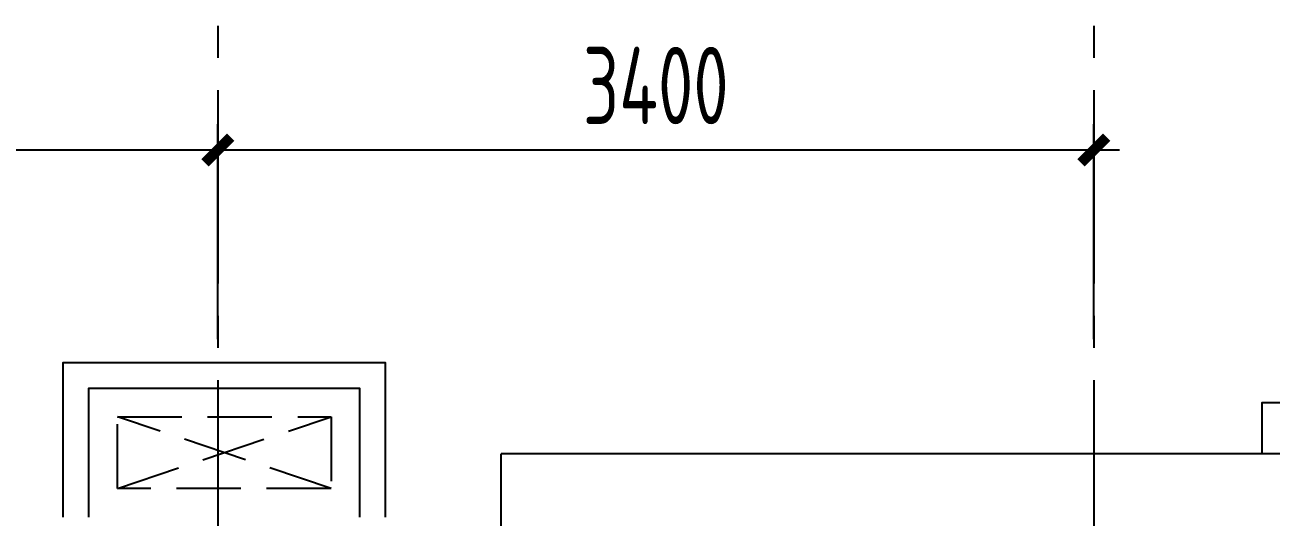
# Model space of a CAD drawing. Header units: millimetres. Extents: x -133666 to 228300, y -346623 to 180165.
# Drawn here: x 29126 to 33962, y -171131 to -169222 of the extents above; entities that cross this region are included whole.
import ezdxf

# ---------------------------------------------------------------- set-up
doc = ezdxf.new("R2010")
doc.units = ezdxf.units.MM
doc.header["$LTSCALE"] = 1000
for name, pattern in [('CENTER', [50.8, 31.75, -6.35, 6.35, -6.35]), ('CENTER2', [1.125, 0.75, -0.125, 0.125, -0.125]), ('DASH', [0.35, 0.25, -0.1])]:
    doc.linetypes.add(name, pattern=pattern)
doc.layers.get('0').update_dxf_attribs({"linetype": 'CONTINUOUS'})
doc.layers.get('Defpoints').update_dxf_attribs({"color": 6, "linetype": 'CONTINUOUS'})
for name, color, linetype in [('A-area', 23, 'CONTINUOUS'), ('A-空调室外机', 5, 'DASH'), ('AXIS', 253, 'CENTER'), ('DIM', 3, 'CONTINUOUS'), ('PUB_TEXT', 7, 'CONTINUOUS'), ('WALL', 2, 'CONTINUOUS'), ('栏杆', 142, 'CONTINUOUS')]:
    doc.layers.add(name, color=color, linetype=linetype)
doc.styles.add('ZZ', font='tssdeng.shx', dxfattribs={"width": 0.7, "bigfont": 'tssdchn.shx'})
doc.dimstyles.new('TSSD_100_100', dxfattribs={"dimtxt": 300, "dimasz": 100, "dimexe": 100, "dimexo": 250, "dimgap": 100, "dimtad": 1, "dimdec": 0, "dimzin": 0, "dimdsep": 46, "dimtxsty": 'ZZ', "dimblk": 'ARCHTICK', "dimcen": 0, "dimdle": 100, "dimclrd": 256, "dimclrt": 7, "dimadec": 0, "dimazin": 0, "dimtfac": 1, "dimtdec": 0, "dimtix": 1, "dimtmove": 2, "dimatfit": 3, "dimfxl": 0, "dimtolj": 1, "dimtzin": 0, "dimarcsym": 0})

# ---------------------------------------------------------------- blocks, each defined once
blk = doc.blocks.new('_ArchTick')
at = {"color": 0, "linetype": 'ByBlock', "const_width": 0.4}
blk.add_lwpolyline([(-0.5, -0.5), (0.5, 0.5)], dxfattribs=at)
blk = doc.blocks.new('*D358')
at = {"layer": 'Defpoints', "color": 0}
for p in [(6800, 10424), (3400, 9440.5), (6800, 9440.5)]:
    blk.add_point(p, dxfattribs=at)
at = {"layer": 'DIM', "color": 0, "lineweight": -2}
for p, q in [((3400, 9690.5), (3400, 10524)), ((6800, 9690.5), (6800, 10524))]:
    blk.add_line(p, q, dxfattribs=at)
at = {"layer": 'DIM', "lineweight": -2}
blk.add_line((3300, 10424), (6900, 10424), dxfattribs=at)
at = {"layer": 'DIM', "lineweight": -2, "xscale": 100, "yscale": 100, "zscale": 100, "rotation": 180}
blk.add_blockref('_ArchTick', (3400, 10424), dxfattribs=at)
at = {"layer": 'DIM', "lineweight": -2, "xscale": 100, "yscale": 100, "zscale": 100}
blk.add_blockref('_ArchTick', (6800, 10424), dxfattribs=at)
at = {"layer": 'DIM', "color": 7, "insert": (5100, 10674), "char_height": 300, "attachment_point": 5, "style": 'ZZ'}
blk.add_mtext('\\A1;3400', dxfattribs=at)
blk = doc.blocks.new('*D365')
at = {"layer": 'Defpoints', "color": 0}
for p in [(3400, 10424), (800, 9440.5), (3400, 9440.5)]:
    blk.add_point(p, dxfattribs=at)
at = {"layer": 'DIM', "color": 0, "lineweight": -2}
for p, q in [((800, 9690.5), (800, 10524)), ((3400, 9690.5), (3400, 10524))]:
    blk.add_line(p, q, dxfattribs=at)
at = {"layer": 'DIM', "lineweight": -2}
blk.add_line((700, 10424), (3500, 10424), dxfattribs=at)
at = {"layer": 'DIM', "lineweight": -2, "xscale": 100, "yscale": 100, "zscale": 100, "rotation": 180}
blk.add_blockref('_ArchTick', (800, 10424), dxfattribs=at)
at = {"layer": 'DIM', "lineweight": -2, "xscale": 100, "yscale": 100, "zscale": 100}
blk.add_blockref('_ArchTick', (3400, 10424), dxfattribs=at)
at = {"layer": 'DIM', "color": 7, "insert": (2100, 10674), "char_height": 300, "attachment_point": 5, "style": 'ZZ'}
blk.add_mtext('\\A1;2600', dxfattribs=at)
blk = doc.blocks.new('ktswaj')
at = {"linetype": 'DASH'}
blk.add_lwpolyline([(15990.1, 179082.6), (15990.1, 178253.3), (16268.4, 178253.3), (16268.4, 179082.6)], close=True, dxfattribs=at)
for points in [[(15990.1, 179082.6), (16268.4, 178253.3)], [(15990.1, 178253.3), (16268.4, 179082.6)]]:
    blk.add_lwpolyline(points, dxfattribs=at)
blk = doc.blocks.new('A3ktsjw')
at = {"layer": '栏杆'}
for points in [[(-26114.3, 169534.8), (-26114.3, 170134.8), (-24864.3, 170134.8), (-24864.3, 169534.8)], [(-26014.3, 169534.8), (-26014.3, 170034.8), (-24964.3, 170034.8), (-24964.3, 169534.8)]]:
    blk.add_lwpolyline(points, dxfattribs=at)
at = {"layer": 'A-空调室外机', "extrusion": (0, 0, -1), "zscale": -1, "rotation": 90}
blk.add_blockref('ktswaj', (204157.2, 153655.5), dxfattribs=at)
blk = doc.blocks.new('B20190310213323')
at = {"layer": 'A-area'}
blk.add_blockref('A3ktsjw', (29014.3, -160534.8), dxfattribs=at)
blk = doc.blocks.new('B20190222125856')
at = {"layer": 'AXIS', "linetype": 'CENTER2'}
for p, q in [((3400, 11781), (3400, -2685.7)), ((6800, 11781), (6800, -2685.7))]:
    blk.add_line(p, q, dxfattribs=at)
at = {"layer": 'DIM'}
for base, p1, p2, picture, middle in [((3400, 10424), (800, 9440.5), (3400, 9440.5), '*D365', (2100, 10674)), ((6800, 10424), (3400, 9440.5), (6800, 9440.5), '*D358', (5100, 10674))]:
    dim = blk.add_linear_dim(base=base, p1=p1, p2=p2, dimstyle='TSSD_100_100', dxfattribs=at)
    dim.commit()
    dim.dimension.update_dxf_attribs({"geometry": picture, "text_midpoint": middle})

msp = doc.modelspace()

# ---------------------------------------------------------------- linework, layer by layer
at = {"layer": 'PUB_TEXT'}
msp.add_lwpolyline([(33927.8, -170885.6), (33927.8, -170686.7), (34507.2, -170686.7), (34507.2, -170885.6)], close=True, dxfattribs=at)

# ---------------------------------------------------------------- block references
at = {"layer": 'DIM'}
msp.add_blockref('B20190222125856', (26474, -180131.2), dxfattribs=at)

# ---------------------------------------------------------------- next in the draw order: block references
at = {"layer": 'WALL'}
msp.add_blockref('B20190310213323', (26374, -180131.2), dxfattribs=at)

# ---------------------------------------------------------------- next in the draw order: linework, layer by layer
at = {"layer": 'PUB_TEXT'}
for p in [(33927.8, -170885.6), (30974, -171331.2)]:
    msp.add_line(p, (30974, -170885.6), dxfattribs=at)

doc.saveas('drawing.dxf')
